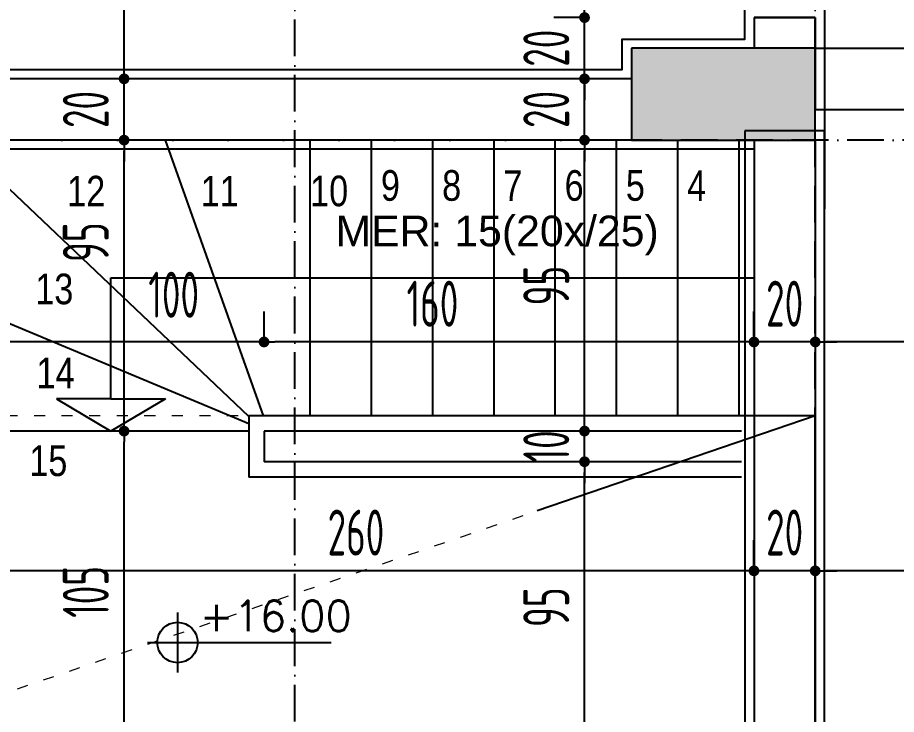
# Model space of a CAD drawing. Extents: x 41749 to 92598, y -24291 to 29432.
# Drawn here: x 67053.6 to 67340.6, y -22828.8 to -22601.3 of the extents above; entities that cross this region are included whole.
import ezdxf

# ---------------------------------------------------------------- set-up
doc = ezdxf.new("R2010")
doc.units = 0
doc.header["$MEASUREMENT"] = 0
doc.header["$PDMODE"] = 3
doc.linetypes.add('ACAD_ISO03W100', pattern=[30, 12, -18])
doc.linetypes.add('ACAD_ISO10W100', pattern=[18, 12, -3, 0, -3])
doc.layers.get('0').update_dxf_attribs({"linetype": 'CONTINUOUS'})
doc.layers.get('Defpoints').update_dxf_attribs({"linetype": 'CONTINUOUS'})
for name, color, linetype in [('AKS', 10, 'CONTINUOUS'), ('DUVAR', 6, 'CONTINUOUS'), ('İÇ ÖLÇÜ', 95, 'CONTINUOUS'), ('KOLON', 5, 'CONTINUOUS'), ('MERD', 3, 'CONTINUOUS'), ('MERDIVEN', 3, 'CONTINUOUS'), ('OLCU', 3, 'CONTINUOUS'), ('SEMBOL', 21, 'CONTINUOUS'), ('SıVA', 7, 'CONTINUOUS'), ('tar', 12, 'CONTINUOUS'), ('YAZI', 7, 'CONTINUOUS')]:
    doc.layers.add(name, color=color, linetype=linetype)
doc.layers.add('KAPI-ACILIM1', color=13, linetype='ACAD_ISO03W100', lineweight=20)
doc.styles.add('KOT', font='ROMANS.SHX')
doc.styles.add('OLCU', font='isocpeur.ttf', dxfattribs={"width": 0.59})
doc.styles.add('POZ', font='arial.ttf', dxfattribs={"width": 0.8, "height": 12.5})
doc.dimstyles.new('OLCU3', dxfattribs={"dimscale": 0.5, "dimtxt": 30, "dimasz": 7, "dimexe": 20, "dimexo": 0, "dimgap": 10, "dimtad": 1, "dimdec": 4, "dimrnd": 0.5, "dimdsep": 46, "dimtxsty": 'OLCU', "dimblk1": 'DOT', "dimblk2": 'DOT', "dimsah": 1, "dimcen": 0.09, "dimclrt": 4, "dimadec": 0, "dimazin": 0, "dimtfac": 1, "dimtdec": 4, "dimtix": 1, "dimtmove": 2, "dimatfit": 3, "dimfxl": 0, "dimtolj": 1, "dimtzin": 0, "dimarcsym": 0})

# ---------------------------------------------------------------- blocks, each defined once
blk = doc.blocks.new('DOT')
at = {"color": 0, "linetype": 'ByBlock'}
blk.add_line((-0.5, 0), (-1, 0), dxfattribs=at)
at = {"color": 0, "linetype": 'ByBlock', "const_width": 0.5}
blk.add_lwpolyline([(-0.25, 0, 1), (0.25, 0, 1)], format="xyb", close=True, dxfattribs=at)
blk = doc.blocks.new('*D1889')
at = {"layer": 'Defpoints', "color": 0, "transparency": 16777216}
for p in [(67829.06, -22693.39), (67314.06, -22707.25), (67314.06, -22707.25)]:
    blk.add_point(p, dxfattribs=at)
at = {"layer": 'İÇ ÖLÇÜ', "color": 0, "lineweight": -2, "transparency": 16777216}
for p, q in [((67314.06, -22707.25), (67314.06, -22717.25)), ((67825.56, -22707.25), (67317.56, -22707.25)), ((67829.06, -22707.12), (67829.06, -22717.25))]:
    blk.add_line(p, q, dxfattribs=at)
at = {"layer": 'İÇ ÖLÇÜ', "color": 0, "lineweight": -2, "transparency": 16777216, "xscale": 3.5, "yscale": 3.5, "zscale": 3.5, "rotation": 180}
blk.add_blockref('DOT', (67314.06, -22707.25), dxfattribs=at)
at = {"layer": 'İÇ ÖLÇÜ', "color": 0, "lineweight": -2, "transparency": 16777216, "xscale": 3.5, "yscale": 3.5, "zscale": 3.5}
blk.add_blockref('DOT', (67829.06, -22707.25), dxfattribs=at)
at = {"layer": 'İÇ ÖLÇÜ', "color": 4, "transparency": 16777216, "insert": (67571.56, -22694.75), "char_height": 15, "attachment_point": 5, "style": 'OLCU'}
blk.add_mtext('\\A1;515', dxfattribs=at)
blk = doc.blocks.new('*D1890')
at = {"layer": 'Defpoints', "color": 0, "transparency": 16777216}
for p in [(67294.06, -22707.25), (67294.06, -22707.25), (67314.06, -22707.25)]:
    blk.add_point(p, dxfattribs=at)
at = {"layer": 'İÇ ÖLÇÜ', "color": 0, "lineweight": -2, "transparency": 16777216}
for p, q in [((67294.06, -22707.25), (67294.06, -22697.25)), ((67290.56, -22707.25), (67287.06, -22707.25)), ((67314.06, -22707.25), (67294.06, -22707.25)), ((67314.06, -22707.25), (67314.06, -22717.25)), ((67317.56, -22707.25), (67321.06, -22707.25))]:
    blk.add_line(p, q, dxfattribs=at)
at = {"layer": 'İÇ ÖLÇÜ', "color": 0, "lineweight": -2, "transparency": 16777216, "xscale": 3.5, "yscale": 3.5, "zscale": 3.5}
blk.add_blockref('DOT', (67294.06, -22707.25), dxfattribs=at)
at = {"layer": 'İÇ ÖLÇÜ', "color": 0, "lineweight": -2, "transparency": 16777216, "xscale": 3.5, "yscale": 3.5, "zscale": 3.5, "rotation": 180}
blk.add_blockref('DOT', (67314.06, -22707.25), dxfattribs=at)
at = {"layer": 'İÇ ÖLÇÜ', "color": 4, "transparency": 16777216, "insert": (67304.06, -22694.75), "char_height": 15, "attachment_point": 5, "style": 'OLCU'}
blk.add_mtext('\\A1;20', dxfattribs=at)
blk = doc.blocks.new('*D1891')
at = {"layer": 'Defpoints', "color": 0, "transparency": 16777216}
for p in [(67134.06, -22707.25), (67294.06, -22707.25), (67134.06, -22738.84)]:
    blk.add_point(p, dxfattribs=at)
at = {"layer": 'İÇ ÖLÇÜ', "color": 0, "lineweight": -2, "transparency": 16777216}
for p, q in [((67134.06, -22707.37), (67134.06, -22697.25)), ((67294.06, -22707.25), (67294.06, -22697.25)), ((67290.56, -22707.25), (67137.56, -22707.25))]:
    blk.add_line(p, q, dxfattribs=at)
at = {"layer": 'İÇ ÖLÇÜ', "color": 0, "lineweight": -2, "transparency": 16777216, "xscale": 3.5, "yscale": 3.5, "zscale": 3.5, "rotation": 180}
blk.add_blockref('DOT', (67134.06, -22707.25), dxfattribs=at)
at = {"layer": 'İÇ ÖLÇÜ', "color": 0, "lineweight": -2, "transparency": 16777216, "xscale": 3.5, "yscale": 3.5, "zscale": 3.5}
blk.add_blockref('DOT', (67294.06, -22707.25), dxfattribs=at)
at = {"layer": 'İÇ ÖLÇÜ', "color": 4, "transparency": 16777216, "insert": (67189.06, -22694.75), "char_height": 15, "attachment_point": 5, "style": 'OLCU'}
blk.add_mtext('\\A1;160', dxfattribs=at)
blk = doc.blocks.new('*D1892')
at = {"layer": 'Defpoints', "color": 0, "transparency": 16777216}
for p in [(67034.06, -22707.25), (67034.06, -22720.9), (67134.06, -22738.84)]:
    blk.add_point(p, dxfattribs=at)
at = {"layer": 'İÇ ÖLÇÜ', "color": 0, "lineweight": -2, "transparency": 16777216}
for p, q in [((67034.06, -22707.37), (67034.06, -22697.25)), ((67134.06, -22707.37), (67134.06, -22697.25)), ((67130.56, -22707.25), (67037.56, -22707.25))]:
    blk.add_line(p, q, dxfattribs=at)
at = {"layer": 'İÇ ÖLÇÜ', "color": 0, "lineweight": -2, "transparency": 16777216, "xscale": 3.5, "yscale": 3.5, "zscale": 3.5, "rotation": 180}
blk.add_blockref('DOT', (67034.06, -22707.25), dxfattribs=at)
at = {"layer": 'İÇ ÖLÇÜ', "color": 0, "lineweight": -2, "transparency": 16777216, "xscale": 3.5, "yscale": 3.5, "zscale": 3.5}
blk.add_blockref('DOT', (67134.06, -22707.25), dxfattribs=at)
at = {"layer": 'İÇ ÖLÇÜ', "color": 4, "transparency": 16777216, "insert": (67104.55, -22691.82), "char_height": 15, "attachment_point": 5, "style": 'OLCU'}
blk.add_mtext('\\A1;100', dxfattribs=at)
blk = doc.blocks.new('*D1903')
at = {"layer": 'Defpoints', "color": 0, "transparency": 16777216}
for p in [(67314.06, -22781.97), (67829.06, -22788.84), (67314.06, -22804.94)]:
    blk.add_point(p, dxfattribs=at)
at = {"layer": 'İÇ ÖLÇÜ', "color": 0, "lineweight": -2, "transparency": 16777216}
for p, q in [((67314.06, -22782.1), (67314.06, -22771.97)), ((67829.06, -22782.1), (67829.06, -22771.97)), ((67825.56, -22781.97), (67317.56, -22781.97))]:
    blk.add_line(p, q, dxfattribs=at)
at = {"layer": 'İÇ ÖLÇÜ', "color": 0, "lineweight": -2, "transparency": 16777216, "xscale": 3.5, "yscale": 3.5, "zscale": 3.5, "rotation": 180}
blk.add_blockref('DOT', (67314.06, -22781.97), dxfattribs=at)
at = {"layer": 'İÇ ÖLÇÜ', "color": 0, "lineweight": -2, "transparency": 16777216, "xscale": 3.5, "yscale": 3.5, "zscale": 3.5}
blk.add_blockref('DOT', (67829.06, -22781.97), dxfattribs=at)
at = {"layer": 'İÇ ÖLÇÜ', "color": 4, "transparency": 16777216, "insert": (67599.81, -22769.47), "char_height": 15, "attachment_point": 5, "style": 'OLCU'}
blk.add_mtext('\\A1;515', dxfattribs=at)
blk = doc.blocks.new('*D1904')
at = {"layer": 'Defpoints', "color": 0, "transparency": 16777216}
for p in [(67294.06, -22781.97), (67294.06, -22804.94), (67314.06, -22804.94)]:
    blk.add_point(p, dxfattribs=at)
at = {"layer": 'İÇ ÖLÇÜ', "color": 0, "lineweight": -2, "transparency": 16777216}
for p, q in [((67294.06, -22782.1), (67294.06, -22771.97)), ((67314.06, -22782.1), (67314.06, -22771.97)), ((67290.56, -22781.97), (67287.06, -22781.97)), ((67314.06, -22781.97), (67294.06, -22781.97)), ((67317.56, -22781.97), (67321.06, -22781.97))]:
    blk.add_line(p, q, dxfattribs=at)
at = {"layer": 'İÇ ÖLÇÜ', "color": 0, "lineweight": -2, "transparency": 16777216, "xscale": 3.5, "yscale": 3.5, "zscale": 3.5}
blk.add_blockref('DOT', (67294.06, -22781.97), dxfattribs=at)
at = {"layer": 'İÇ ÖLÇÜ', "color": 0, "lineweight": -2, "transparency": 16777216, "xscale": 3.5, "yscale": 3.5, "zscale": 3.5, "rotation": 180}
blk.add_blockref('DOT', (67314.06, -22781.97), dxfattribs=at)
at = {"layer": 'İÇ ÖLÇÜ', "color": 4, "transparency": 16777216, "insert": (67304.06, -22769.47), "char_height": 15, "attachment_point": 5, "style": 'OLCU'}
blk.add_mtext('\\A1;20', dxfattribs=at)
blk = doc.blocks.new('*D1905')
at = {"layer": 'Defpoints', "color": 0, "transparency": 16777216}
for p in [(67034.06, -22727.86), (67034.06, -22781.97), (67294.06, -22804.94)]:
    blk.add_point(p, dxfattribs=at)
at = {"layer": 'İÇ ÖLÇÜ', "color": 0, "lineweight": -2, "transparency": 16777216}
for p, q in [((67294.06, -22782.1), (67294.06, -22771.97)), ((67034.06, -22781.85), (67034.06, -22791.97)), ((67290.56, -22781.97), (67037.56, -22781.97))]:
    blk.add_line(p, q, dxfattribs=at)
at = {"layer": 'İÇ ÖLÇÜ', "color": 0, "lineweight": -2, "transparency": 16777216, "xscale": 3.5, "yscale": 3.5, "zscale": 3.5, "rotation": 180}
blk.add_blockref('DOT', (67034.06, -22781.97), dxfattribs=at)
at = {"layer": 'İÇ ÖLÇÜ', "color": 0, "lineweight": -2, "transparency": 16777216, "xscale": 3.5, "yscale": 3.5, "zscale": 3.5}
blk.add_blockref('DOT', (67294.06, -22781.97), dxfattribs=at)
at = {"layer": 'İÇ ÖLÇÜ', "color": 4, "transparency": 16777216, "insert": (67164.06, -22769.47), "char_height": 15, "attachment_point": 5, "style": 'OLCU'}
blk.add_mtext('\\A1;260', dxfattribs=at)
blk = doc.blocks.new('*D1952')
at = {"layer": 'Defpoints', "color": 0, "transparency": 16777216}
for p in [(67238.72, -22746.34), (67280.81, -22746.34), (67294.06, -22841.34)]:
    blk.add_point(p, dxfattribs=at)
at = {"layer": 'İÇ ÖLÇÜ', "color": 0, "lineweight": -2, "transparency": 16777216}
for p, q in [((67238.84, -22746.34), (67228.72, -22746.34)), ((67238.72, -22837.84), (67238.72, -22749.84)), ((67238.84, -22841.34), (67228.72, -22841.34))]:
    blk.add_line(p, q, dxfattribs=at)
at = {"layer": 'İÇ ÖLÇÜ', "color": 0, "lineweight": -2, "transparency": 16777216, "xscale": 3.5, "yscale": 3.5, "zscale": 3.5}
for p, rotation in [((67238.72, -22746.34), 90), ((67238.72, -22841.34), 270)]:
    blk.add_blockref('DOT', p, dxfattribs=dict(at, rotation=rotation))
at = {"layer": 'İÇ ÖLÇÜ', "color": 4, "transparency": 16777216, "insert": (67226.22, -22793.84), "char_height": 15, "attachment_point": 5, "rotation": 90, "style": 'OLCU'}
blk.add_mtext('\\A1;95', dxfattribs=at)
blk = doc.blocks.new('*D1953')
at = {"layer": 'Defpoints', "color": 0, "transparency": 16777216}
for p in [(67238.72, -22736.34), (67280.81, -22736.34), (67280.81, -22746.34)]:
    blk.add_point(p, dxfattribs=at)
at = {"layer": 'İÇ ÖLÇÜ', "color": 0, "lineweight": -2, "transparency": 16777216}
for p, q in [((67238.72, -22732.84), (67238.72, -22729.34)), ((67238.84, -22736.34), (67228.72, -22736.34)), ((67238.72, -22746.34), (67238.72, -22736.34)), ((67238.84, -22746.34), (67228.72, -22746.34)), ((67238.72, -22749.84), (67238.72, -22753.34))]:
    blk.add_line(p, q, dxfattribs=at)
at = {"layer": 'İÇ ÖLÇÜ', "color": 0, "lineweight": -2, "transparency": 16777216, "xscale": 3.5, "yscale": 3.5, "zscale": 3.5}
for p, rotation in [((67238.72, -22736.34), 270), ((67238.72, -22746.34), 90)]:
    blk.add_blockref('DOT', p, dxfattribs=dict(at, rotation=rotation))
at = {"layer": 'İÇ ÖLÇÜ', "color": 4, "transparency": 16777216, "insert": (67226.22, -22741.34), "char_height": 15, "attachment_point": 5, "rotation": 90, "style": 'OLCU'}
blk.add_mtext('\\A1;10', dxfattribs=at)
blk = doc.blocks.new('*D1954')
at = {"layer": 'Defpoints', "color": 0, "transparency": 16777216}
for p in [(67238.72, -22641.34), (67280.81, -22641.34), (67280.81, -22736.34)]:
    blk.add_point(p, dxfattribs=at)
at = {"layer": 'İÇ ÖLÇÜ', "color": 0, "lineweight": -2, "transparency": 16777216}
for p, q in [((67238.84, -22641.34), (67228.72, -22641.34)), ((67238.72, -22732.84), (67238.72, -22644.84)), ((67238.84, -22736.34), (67228.72, -22736.34))]:
    blk.add_line(p, q, dxfattribs=at)
at = {"layer": 'İÇ ÖLÇÜ', "color": 0, "lineweight": -2, "transparency": 16777216, "xscale": 3.5, "yscale": 3.5, "zscale": 3.5}
for p, rotation in [((67238.72, -22641.34), 90), ((67238.72, -22736.34), 270)]:
    blk.add_blockref('DOT', p, dxfattribs=dict(at, rotation=rotation))
at = {"layer": 'İÇ ÖLÇÜ', "color": 4, "transparency": 16777216, "insert": (67226.22, -22688.84), "char_height": 15, "attachment_point": 5, "rotation": 90, "style": 'OLCU'}
blk.add_mtext('\\A1;95', dxfattribs=at)
blk = doc.blocks.new('*D1955')
at = {"layer": 'Defpoints', "color": 0, "transparency": 16777216}
for p in [(67238.72, -22621.34), (67254.06, -22621.34), (67280.81, -22641.34)]:
    blk.add_point(p, dxfattribs=at)
at = {"layer": 'İÇ ÖLÇÜ', "color": 0, "lineweight": -2, "transparency": 16777216}
for p, q in [((67238.72, -22617.84), (67238.72, -22614.34)), ((67238.84, -22621.34), (67228.72, -22621.34)), ((67238.72, -22641.34), (67238.72, -22621.34)), ((67238.84, -22641.34), (67228.72, -22641.34)), ((67238.72, -22644.84), (67238.72, -22648.34))]:
    blk.add_line(p, q, dxfattribs=at)
at = {"layer": 'İÇ ÖLÇÜ', "color": 0, "lineweight": -2, "transparency": 16777216, "xscale": 3.5, "yscale": 3.5, "zscale": 3.5}
for p, rotation in [((67238.72, -22621.34), 270), ((67238.72, -22641.34), 90)]:
    blk.add_blockref('DOT', p, dxfattribs=dict(at, rotation=rotation))
at = {"layer": 'İÇ ÖLÇÜ', "color": 4, "transparency": 16777216, "insert": (67226.22, -22631.34), "char_height": 15, "attachment_point": 5, "rotation": 90, "style": 'OLCU'}
blk.add_mtext('\\A1;20', dxfattribs=at)
blk = doc.blocks.new('*D1956')
at = {"layer": 'Defpoints', "color": 0, "transparency": 16777216}
for p in [(67238.72, -22601.34), (67300.55, -22601.34), (67254.06, -22621.34)]:
    blk.add_point(p, dxfattribs=at)
at = {"layer": 'İÇ ÖLÇÜ', "color": 0, "lineweight": -2, "transparency": 16777216}
for p, q in [((67238.72, -22597.84), (67238.72, -22594.34)), ((67238.84, -22601.34), (67228.72, -22601.34)), ((67238.72, -22621.34), (67238.72, -22601.34)), ((67238.84, -22621.34), (67228.72, -22621.34)), ((67238.72, -22624.84), (67238.72, -22628.34))]:
    blk.add_line(p, q, dxfattribs=at)
at = {"layer": 'İÇ ÖLÇÜ', "color": 0, "lineweight": -2, "transparency": 16777216, "xscale": 3.5, "yscale": 3.5, "zscale": 3.5}
for p, rotation in [((67238.72, -22601.34), 270), ((67238.72, -22621.34), 90)]:
    blk.add_blockref('DOT', p, dxfattribs=dict(at, rotation=rotation))
at = {"layer": 'İÇ ÖLÇÜ', "color": 4, "transparency": 16777216, "insert": (67226.22, -22611.34), "char_height": 15, "attachment_point": 5, "rotation": 90, "style": 'OLCU'}
blk.add_mtext('\\A1;20', dxfattribs=at)
blk = doc.blocks.new('*D1957')
at = {"layer": 'Defpoints', "color": 0, "transparency": 16777216}
for p in [(67238.72, -22511.34), (67304.06, -22511.34), (67300.55, -22601.34)]:
    blk.add_point(p, dxfattribs=at)
at = {"layer": 'İÇ ÖLÇÜ', "color": 0, "lineweight": -2, "transparency": 16777216}
for p, q in [((67238.84, -22511.34), (67228.72, -22511.34)), ((67238.72, -22597.84), (67238.72, -22514.84)), ((67238.84, -22601.34), (67228.72, -22601.34))]:
    blk.add_line(p, q, dxfattribs=at)
at = {"layer": 'İÇ ÖLÇÜ', "color": 0, "lineweight": -2, "transparency": 16777216, "xscale": 3.5, "yscale": 3.5, "zscale": 3.5}
for p, rotation in [((67238.72, -22511.34), 90), ((67238.72, -22601.34), 270)]:
    blk.add_blockref('DOT', p, dxfattribs=dict(at, rotation=rotation))
at = {"layer": 'İÇ ÖLÇÜ', "color": 4, "transparency": 16777216, "insert": (67226.22, -22556.34), "char_height": 15, "attachment_point": 5, "rotation": 90, "style": 'OLCU'}
blk.add_mtext('\\A1;90', dxfattribs=at)
blk = doc.blocks.new('*D1961')
at = {"layer": 'Defpoints', "color": 0, "transparency": 16777216}
for p in [(67088.35, -22736.34), (67107.27, -22736.34), (67134.06, -22841.34)]:
    blk.add_point(p, dxfattribs=at)
at = {"layer": 'İÇ ÖLÇÜ', "color": 0, "lineweight": -2, "transparency": 16777216}
for p, q in [((67088.47, -22736.34), (67078.35, -22736.34)), ((67088.35, -22837.84), (67088.35, -22739.84)), ((67088.47, -22841.34), (67078.35, -22841.34))]:
    blk.add_line(p, q, dxfattribs=at)
at = {"layer": 'İÇ ÖLÇÜ', "color": 0, "lineweight": -2, "transparency": 16777216, "xscale": 3.5, "yscale": 3.5, "zscale": 3.5}
for p, rotation in [((67088.35, -22736.34), 90), ((67088.35, -22841.34), 270)]:
    blk.add_blockref('DOT', p, dxfattribs=dict(at, rotation=rotation))
at = {"layer": 'İÇ ÖLÇÜ', "color": 4, "transparency": 16777216, "insert": (67075.85, -22788.84), "char_height": 15, "attachment_point": 5, "rotation": 90, "style": 'OLCU'}
blk.add_mtext('\\A1;105', dxfattribs=at)
blk = doc.blocks.new('*D1962')
at = {"layer": 'Defpoints', "color": 0, "transparency": 16777216}
for p in [(67088.35, -22641.34), (67130.52, -22641.34), (67107.27, -22736.34)]:
    blk.add_point(p, dxfattribs=at)
at = {"layer": 'İÇ ÖLÇÜ', "color": 0, "lineweight": -2, "transparency": 16777216}
for p, q in [((67088.47, -22641.34), (67078.35, -22641.34)), ((67088.35, -22732.84), (67088.35, -22644.84)), ((67088.47, -22736.34), (67078.35, -22736.34))]:
    blk.add_line(p, q, dxfattribs=at)
at = {"layer": 'İÇ ÖLÇÜ', "color": 0, "lineweight": -2, "transparency": 16777216, "xscale": 3.5, "yscale": 3.5, "zscale": 3.5}
for p, rotation in [((67088.35, -22641.34), 90), ((67088.35, -22736.34), 270)]:
    blk.add_blockref('DOT', p, dxfattribs=dict(at, rotation=rotation))
at = {"layer": 'İÇ ÖLÇÜ', "color": 4, "transparency": 16777216, "insert": (67075.85, -22674.66), "char_height": 15, "attachment_point": 5, "rotation": 90, "style": 'OLCU'}
blk.add_mtext('\\A1;95', dxfattribs=at)
blk = doc.blocks.new('*D1963')
at = {"layer": 'Defpoints', "color": 0, "transparency": 16777216}
for p in [(67088.35, -22621.34), (67130.52, -22621.34), (67130.52, -22641.34)]:
    blk.add_point(p, dxfattribs=at)
at = {"layer": 'İÇ ÖLÇÜ', "color": 0, "lineweight": -2, "transparency": 16777216}
for p, q in [((67088.35, -22617.84), (67088.35, -22614.34)), ((67088.47, -22621.34), (67078.35, -22621.34)), ((67088.35, -22641.34), (67088.35, -22621.34)), ((67088.47, -22641.34), (67078.35, -22641.34)), ((67088.35, -22644.84), (67088.35, -22648.34))]:
    blk.add_line(p, q, dxfattribs=at)
at = {"layer": 'İÇ ÖLÇÜ', "color": 0, "lineweight": -2, "transparency": 16777216, "xscale": 3.5, "yscale": 3.5, "zscale": 3.5}
for p, rotation in [((67088.35, -22621.34), 270), ((67088.35, -22641.34), 90)]:
    blk.add_blockref('DOT', p, dxfattribs=dict(at, rotation=rotation))
at = {"layer": 'İÇ ÖLÇÜ', "color": 4, "transparency": 16777216, "insert": (67075.85, -22631.34), "char_height": 15, "attachment_point": 5, "rotation": 90, "style": 'OLCU'}
blk.add_mtext('\\A1;20', dxfattribs=at)
blk = doc.blocks.new('*D1964')
at = {"layer": 'Defpoints', "color": 0, "transparency": 16777216}
for p in [(67088.35, -22501.34), (67103.31, -22501.34), (67130.52, -22621.34)]:
    blk.add_point(p, dxfattribs=at)
at = {"layer": 'İÇ ÖLÇÜ', "color": 0, "lineweight": -2, "transparency": 16777216}
for p, q in [((67088.47, -22501.34), (67078.35, -22501.34)), ((67088.35, -22617.84), (67088.35, -22504.84)), ((67088.47, -22621.34), (67078.35, -22621.34))]:
    blk.add_line(p, q, dxfattribs=at)
at = {"layer": 'İÇ ÖLÇÜ', "color": 0, "lineweight": -2, "transparency": 16777216, "xscale": 3.5, "yscale": 3.5, "zscale": 3.5}
for p, rotation in [((67088.35, -22501.34), 90), ((67088.35, -22621.34), 270)]:
    blk.add_blockref('DOT', p, dxfattribs=dict(at, rotation=rotation))
at = {"layer": 'İÇ ÖLÇÜ', "color": 4, "transparency": 16777216, "insert": (67075.85, -22561.34), "char_height": 15, "attachment_point": 5, "rotation": 90, "style": 'OLCU'}
blk.add_mtext('\\A1;120', dxfattribs=at)
blk = doc.blocks.new('*D2041')
at = {"layer": 'Defpoints', "color": 0, "transparency": 16777216}
for p in [(67304.06, -22511.34), (67304.06, -22601.34), (68009.61, -22601.34)]:
    blk.add_point(p, dxfattribs=at)
at = {"layer": 'OLCU', "color": 0, "lineweight": -2, "transparency": 16777216}
for p, q in [((67984.61, -22511.34), (68019.61, -22511.34)), ((68009.61, -22514.84), (68009.61, -22597.84)), ((67984.61, -22601.34), (68019.61, -22601.34))]:
    blk.add_line(p, q, dxfattribs=at)
at = {"layer": 'OLCU', "color": 0, "lineweight": -2, "transparency": 16777216, "xscale": 3.5, "yscale": 3.5, "zscale": 3.5}
for p, rotation in [((68009.61, -22511.34), 90), ((68009.61, -22601.34), 270)]:
    blk.add_blockref('DOT', p, dxfattribs=dict(at, rotation=rotation))
at = {"layer": 'OLCU', "color": 4, "transparency": 16777216, "insert": (67997.11, -22556.34), "char_height": 15, "attachment_point": 5, "rotation": 90, "style": 'OLCU'}
blk.add_mtext('\\A1;90', dxfattribs=at)
blk = doc.blocks.new('*D2042')
at = {"layer": 'Defpoints', "color": 0, "transparency": 16777216}
for p in [(67304.06, -22601.34), (67772.66, -22611.34), (68009.61, -22611.34)]:
    blk.add_point(p, dxfattribs=at)
at = {"layer": 'OLCU', "color": 0, "lineweight": -2, "transparency": 16777216}
for p, q in [((68009.61, -22597.84), (68009.61, -22594.34)), ((67984.61, -22601.34), (68019.61, -22601.34)), ((68009.61, -22601.34), (68009.61, -22611.34)), ((67984.61, -22611.34), (68019.61, -22611.34)), ((68009.61, -22614.84), (68009.61, -22618.34))]:
    blk.add_line(p, q, dxfattribs=at)
at = {"layer": 'OLCU', "color": 0, "lineweight": -2, "transparency": 16777216, "xscale": 3.5, "yscale": 3.5, "zscale": 3.5}
for p, rotation in [((68009.61, -22601.34), 270), ((68009.61, -22611.34), 90)]:
    blk.add_blockref('DOT', p, dxfattribs=dict(at, rotation=rotation))
at = {"layer": 'OLCU', "color": 4, "transparency": 16777216, "insert": (67997.11, -22606.34), "char_height": 15, "attachment_point": 5, "rotation": 90, "style": 'OLCU'}
blk.add_mtext('\\A1;10', dxfattribs=at)
blk = doc.blocks.new('*D2057')
at = {"layer": 'Defpoints', "color": 0, "transparency": 16777216}
for p in [(67189.56, -22296.34), (67800.72, -23261.34), (68064.3, -23261.34)]:
    blk.add_point(p, dxfattribs=at)
at = {"layer": 'OLCU', "color": 0, "lineweight": -2, "transparency": 16777216}
for p, q in [((68039.3, -22296.34), (68074.3, -22296.34)), ((68064.3, -22299.84), (68064.3, -23257.84)), ((68039.3, -23261.34), (68074.3, -23261.34))]:
    blk.add_line(p, q, dxfattribs=at)
at = {"layer": 'OLCU', "color": 0, "lineweight": -2, "transparency": 16777216, "xscale": 3.5, "yscale": 3.5, "zscale": 3.5}
for p, rotation in [((68064.3, -22296.34), 90), ((68064.3, -23261.34), 270)]:
    blk.add_blockref('DOT', p, dxfattribs=dict(at, rotation=rotation))
at = {"layer": 'OLCU', "color": 4, "transparency": 16777216, "insert": (68051.8, -22778.84), "char_height": 15, "attachment_point": 5, "rotation": 90, "style": 'OLCU'}
blk.add_mtext('\\A1;965', dxfattribs=at)
blk = doc.blocks.new('KOTBLK04')
for p, q in [((0, 0.49), (0, -0.49)), ((-0.49, 0), (2.51, 0))]:
    blk.add_line(p, q)
blk.add_circle((0, 0), 0.33)
at = {"color": 7, "style": 'KOT'}
blk.add_attdef('TEMIZ', (0.359, 0.185), '', height=1, dxfattribs=at)

msp = doc.modelspace()

# ---------------------------------------------------------------- hatches: boundary and pattern name
at = {"layer": 'tar'}
h = msp.add_hatch(dxfattribs=at)
h.set_pattern_fill('ANSI33', color=256, scale=40, style=0)
h.paths.add_polyline_path([(66744.06272, -22296.33978), (66734.06272, -22296.33978), (66724.06272, -22296.33978), (66724.06272, -22501.33978), (66744.06272, -22501.33978)])
h.paths.add_polyline_path([(66924.06272, -22296.33978), (66914.06272, -22296.33978), (66904.06272, -22296.33978), (66904.06272, -22501.33978), (66924.06272, -22501.33978)])
h.paths.add_polyline_path([(67284.06272, -22356.33978), (67314.06272, -22356.33978), (67314.06272, -22296.33978), (67284.06272, -22296.33978)])
h.paths.add_polyline_path([(66904.06272, -22611.33978), (66904.06272, -22641.33978), (66964.06272, -22641.33978), (66964.06272, -22611.33978)])
h.paths.add_polyline_path([(67314.06272, -22641.33978), (67314.06272, -22611.33978), (67254.06272, -22611.33978), (67254.06272, -22641.33978)])
h.paths.add_polyline_path([(66644.06272, -23156.33973), (66614.06272, -23156.33973), (66614.06272, -23216.33973), (66644.06272, -23216.33973)])
h.paths.add_polyline_path([(67114.06272, -23216.33973), (67144.06272, -23216.33973), (67144.06272, -23156.33973), (67114.06272, -23156.33973)])

# ---------------------------------------------------------------- linework, layer by layer
at = {"layer": 'AKS', "linetype": 'ACAD_ISO10W100'}
for p, q in [((67144.06272, -23591.33978), (67144.06272, -21978.06351)), ((67314.06272, -23591.33978), (67314.06272, -21978.06351)), ((68169.06272, -22641.33978), (65639.06272, -22641.33978))]:
    msp.add_line(p, q, dxfattribs=at)
at = {"layer": 'DUVAR'}
for p, q in [((67294.06272, -22601.33978), (67314.06272, -22601.33978)), ((67294.06272, -22601.33978), (67294.06272, -22611.33978)), ((67294.0632, -22601.33978), (67314.0632, -22601.33978)), ((67294.0632, -22601.33978), (67314.0631, -22601.33978)), ((67314.0631, -22601.33978), (67294.0632, -22601.33978)), ((67294.0632, -22601.33978), (67314.0631, -22601.33978)), ((67314.0631, -22601.33978), (67294.0632, -22601.33978)), ((67314.0631, -22601.33978), (67294.0632, -22601.33978)), ((67314.0631, -22601.33978), (67294.0632, -22601.33978)), ((67314.0631, -22601.33978), (67294.0632, -22601.33978)), ((67314.06272, -22601.33978), (67314.06272, -22611.33978)), ((67254.06272, -22621.33978), (66964.06272, -22621.33978)), ((67254.06272, -22641.33978), (67038.16899, -22641.33978)), ((67294.06272, -22641.33978), (67294.06272, -22841.33978)), ((67314.06272, -22641.33978), (67314.06272, -22826.33978)), ((67314.06272, -22641.33978), (67314.06272, -22826.33978)), ((67314.06272, -22826.33978), (67314.06272, -22826.33978)), ((67314.06272, -22826.33978), (67314.06272, -23026.33978))]:
    msp.add_line(p, q, dxfattribs=at)
at = {"layer": 'KAPI-ACILIM1', "linetype": 'ACAD_ISO03W100', "ltscale": 0.3}
for p, q in [((67206.56119, -22731.33978), (67022.06272, -22731.33978)), ((67218.57075, -22764.04251), (67022.06272, -22831.33978))]:
    msp.add_line(p, q, dxfattribs=at)
at = {"layer": 'KOLON'}
for p, q in [((67254.06272, -22611.33978), (67254.06272, -22641.33978)), ((67314.06272, -22611.33978), (67254.06272, -22611.33978)), ((67314.06272, -22611.33978), (67314.06272, -22631.33978)), ((67314.06272, -22641.33978), (67314.06272, -22611.33978)), ((67254.06272, -22641.33978), (67314.06272, -22641.33978))]:
    msp.add_line(p, q, dxfattribs=at)
at = {"layer": 'MERD'}
for p, q in [((67129.06272, -22731.58978), (67034.06272, -22641.33978)), ((67101.7181, -22641.33978), (67133.79956, -22731.33978)), ((67149.06272, -22641.33978), (67149.06272, -22731.33978)), ((67169.06272, -22641.33978), (67169.06272, -22731.33978)), ((67189.06272, -22641.33978), (67189.06272, -22731.33978)), ((67209.06272, -22641.33978), (67209.06272, -22731.33978)), ((67229.06272, -22641.33978), (67229.06272, -22731.33978)), ((67249.06272, -22641.33978), (67249.06272, -22731.33978)), ((67269.06272, -22641.33978), (67269.06272, -22731.33978)), ((67289.06272, -22641.33978), (67289.06272, -22731.33978)), ((67084.06272, -22686.33978), (67294.06272, -22686.33978)), ((67084.06272, -22725.84452), (67084.06272, -22686.33978)), ((67084.06272, -22686.33978), (67294.06272, -22686.33978)), ((67034.06433, -22694.20201), (67129.06272, -22733.83983)), ((67290.54854, -22731.33978), (67129.06272, -22731.33978)), ((67129.06272, -22731.33978), (67129.06272, -22751.33978)), ((67129.06272, -22736.33978), (67034.06272, -22736.33978)), ((67290.00069, -22736.33978), (67134.06272, -22736.33978)), ((67134.06272, -22736.33978), (67134.06272, -22746.33978)), ((67290.00069, -22746.33978), (67134.06272, -22746.33978)), ((67290.00069, -22751.33978), (67129.06272, -22751.33978))]:
    msp.add_line(p, q, dxfattribs=at)
at = {"layer": 'MERDIVEN', "ltscale": 0.6}
for p, q in [((67314.06272, -22611.33978), (67497.49308, -22611.33978)), ((67314.06272, -22631.33978), (67504.83777, -22631.33978)), ((67314.06272, -22731.33978), (67211.88768, -22731.33978)), ((67314.06272, -22731.33978), (67223.3022, -22762.42215)), ((67314.06272, -22731.33978), (67314.06272, -22931.33978)), ((67314.06272, -22831.33978), (67314.06272, -22731.33978))]:
    msp.add_line(p, q, dxfattribs=at)
at = {"layer": 'MERDIVEN'}
for p, q in [((67084.06272, -22725.84452), (67066.25672, -22725.84452)), ((67066.25672, -22725.84452), (67084.06272, -22736.33978)), ((67084.06272, -22725.84452), (67101.86872, -22725.84452)), ((67101.86872, -22725.84452), (67084.06272, -22736.33978))]:
    msp.add_line(p, q, dxfattribs=at)
at = {"layer": 'SıVA'}
for p, q in [((67317.06272, -22638.33978), (67291.06272, -22638.33978)), ((67291.06272, -22638.33978), (67291.06272, -22838.33978)), ((67317.06272, -22823.33978), (67317.06272, -22638.33978)), ((67317.06272, -22823.33978), (67317.06272, -22823.33978)), ((67317.06272, -23023.33978), (67317.06272, -22823.33978))]:
    msp.add_line(p, q, dxfattribs=at)
for points in [[(66901.06272, -22618.33978), (66901.06272, -22598.33978), (66927.06272, -22598.33978), (66927.06272, -22608.33978), (66967.06272, -22608.33978), (66967.06272, -22618.33978), (67251.06272, -22618.33978), (67251.06272, -22608.33978), (67291.06286, -22608.33978), (67291.06334, -22598.33978), (67317.06272, -22598.33978), (67317.06272, -22663.82011)], [(67294.06272, -22644.33978), (67039.06272, -22644.33978), (67037.06272, -22644.33978), (67037.06272, -22744.33638), (67021.06272, -22744.33638), (67021.06272, -22644.33978), (66892.06272, -22644.33978)]]:
    msp.add_lwpolyline(points, dxfattribs=at)

# ---------------------------------------------------------------- block references
at = {"layer": 'SEMBOL'}
ref = msp.add_blockref('KOTBLK04', (67105.7907, -22805.35381), dxfattribs=dict(at, xscale=20, yscale=20, zscale=20))
ref.add_attrib('TEMIZ', '+16.00', (67112.97404, -22801.66257), dxfattribs={"color": 54, "height": 10, "style": 'KOT'})

# ---------------------------------------------------------------- texts
at = {"layer": 'YAZI', "style": 'POZ'}
msp.add_text('MER: 15(20x/25)', height=10, dxfattribs=at).set_placement((67157.37894, -22675.99336))
at = {"layer": 'YAZI', "char_height": 10, "width": 33.9177331, "attachment_point": 5, "style": 'POZ'}
for s, insert in [('12', (67075.97908, -22658.0071)), ('10', (67155.32252, -22658.0071)), ('9', (67175.32252, -22656.21469)), ('8', (67195.32252, -22656.21469)), ('7', (67215.32252, -22656.21469)), ('6', (67235.32252, -22656.21469)), ('5', (67255.32252, -22656.21469)), ('4', (67275.32252, -22656.21469)), ('11', (67119.60573, -22658.0071)), ('13', (67065.56078, -22690.00013)), ('14', (67065.97936, -22717.33294)), ('15', (67063.60701, -22746.09351))]:
    msp.add_mtext(s, dxfattribs=dict(at, insert=insert))

# ---------------------------------------------------------------- dimensions: what is measured, and where the dimension line sits
at = {"layer": 'İÇ ÖLÇÜ'}
for base, p1, p2, picture, middle in [((67088.34594, -22501.33978), (67130.51809, -22621.33978), (67103.30575, -22501.33978), '*D1964', (67075.84594, -22561.33978)), ((67238.71846, -22511.33978), (67300.55321, -22601.33978), (67304.0632, -22511.33978), '*D1957', (67226.21846, -22556.33978)), ((67238.71846, -22601.33978), (67254.06272, -22621.33978), (67300.55321, -22601.33978), '*D1956', (67226.21846, -22611.33978)), ((67088.34594, -22621.33978), (67130.51809, -22641.33978), (67130.51809, -22621.33978), '*D1963', (67075.84594, -22631.33978)), ((67238.71846, -22621.33978), (67280.80643, -22641.33978), (67254.06272, -22621.33978), '*D1955', (67226.21846, -22631.33978)), ((67238.71846, -22641.33978), (67280.80643, -22736.33978), (67280.80643, -22641.33978), '*D1954', (67226.21846, -22688.83978)), ((67238.71846, -22736.33978), (67280.80643, -22746.33978), (67280.80643, -22736.33978), '*D1953', (67226.21846, -22741.33978)), ((67088.34594, -22736.33978), (67134.06272, -22841.33978), (67107.26581, -22736.33978), '*D1961', (67075.84594, -22788.83978)), ((67238.71846, -22746.33978), (67294.06272, -22841.33978), (67280.80643, -22746.33978), '*D1952', (67226.21846, -22793.83978))]:
    dim = msp.add_linear_dim(base=base, p1=p1, p2=p2, angle=90, dimstyle='OLCU3', override={"dimfxl": 0.25}, dxfattribs=at)
    dim.commit()
    dim.dimension.update_dxf_attribs({"geometry": picture, "text_midpoint": middle})
dim = msp.add_linear_dim(base=(67088.34594, -22641.33978), p1=(67107.26581, -22736.33978), p2=(67130.51809, -22641.33978), angle=90, dimstyle='OLCU3', override={"dimfxl": 0.25}, dxfattribs=at)
dim.commit()
dim.dimension.update_dxf_attribs({"geometry": '*D1962', "text_midpoint": (67075.84594, -22674.66007), "dimtype": 160})
for base, p1, p2, picture, middle in [((67034.06272, -22707.24563), (67134.06272, -22738.83978), (67034.06272, -22720.89535), '*D1892', (67104.54567, -22691.81536)), ((67134.06272, -22707.24563), (67294.06272, -22707.24563), (67134.06272, -22738.83978), '*D1891', (67189.06272, -22694.74563)), ((67314.06272, -22781.97233), (67829.06272, -22788.83978), (67314.06272, -22804.93805), '*D1903', (67599.8128, -22769.47233))]:
    dim = msp.add_linear_dim(base=base, p1=p1, p2=p2, dimstyle='OLCU3', override={"dimfxl": 0.25}, dxfattribs=at)
    dim.commit()
    dim.dimension.update_dxf_attribs({"geometry": picture, "text_midpoint": middle, "dimtype": 160})
for base, p1, p2, picture, middle in [((67294.06272, -22707.24563), (67314.06272, -22707.24563), (67294.06272, -22707.24563), '*D1890', (67304.06272, -22694.74563)), ((67314.06272, -22707.24563), (67829.06272, -22693.38941), (67314.06272, -22707.24563), '*D1889', (67571.56272, -22694.74563)), ((67034.06272, -22781.97233), (67294.06272, -22804.93805), (67034.06272, -22727.86154), '*D1905', (67164.06272, -22769.47233)), ((67294.06272, -22781.97233), (67314.06272, -22804.93805), (67294.06272, -22804.93805), '*D1904', (67304.06272, -22769.47233))]:
    dim = msp.add_linear_dim(base=base, p1=p1, p2=p2, dimstyle='OLCU3', override={"dimfxl": 0.25}, dxfattribs=at)
    dim.commit()
    dim.dimension.update_dxf_attribs({"geometry": picture, "text_midpoint": middle})
at = {"layer": 'OLCU'}
for base, p1, p2, picture, middle in [((68064.30005, -23261.33978), (67189.56272, -22296.33978), (67800.71666, -23261.33978), '*D2057', (68051.80005, -22778.83978)), ((68009.61084, -22601.33978), (67304.0632, -22511.33978), (67304.0632, -22601.33978), '*D2041', (67997.11084, -22556.33978)), ((68009.61084, -22611.33978), (67304.0632, -22601.33978), (67772.65938, -22611.33978), '*D2042', (67997.11084, -22606.33978))]:
    dim = msp.add_linear_dim(base=base, p1=p1, p2=p2, angle=90, dimstyle='OLCU3', dxfattribs=at)
    dim.commit()
    dim.dimension.update_dxf_attribs({"geometry": picture, "text_midpoint": middle})

doc.saveas('drawing.dxf')
